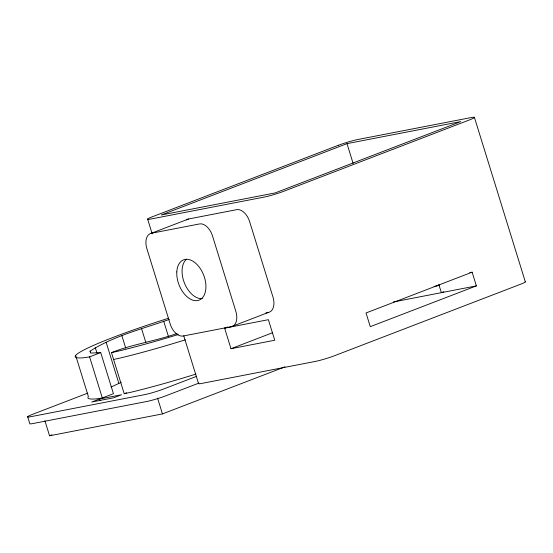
<?xml version="1.0" encoding="UTF-8"?>
<svg xmlns="http://www.w3.org/2000/svg" width="553" height="553" viewBox="0 0 553 553"><rect width="100%" height="100%" fill="white"/><g stroke="black" fill="none" stroke-linecap="round" stroke-linejoin="round"><path stroke-width="0.83" d="M90.547 352.814L90.042 351.169C114.077 335.775 142.584 328.911 169.273 319.427M111.07 387.059L121.204 382.344M347.001 143.635L161.31 214.979L275.076 192.949L460.773 121.598L347.001 143.635L353.111 163.384M151.377 233.262L188.518 218.995L236.649 209.67A14.392 8.827 69 0 1 249.645 221.677L272.968 297.023A14.392 8.827 69 0 1 268.454 312.417L231.32 326.685L183.181 336.01A14.392 8.827 69 0 1 170.193 324.003L146.87 248.656A14.392 8.827 69 0 1 151.377 233.262L199.509 223.944A14.392 8.827 69 0 1 212.504 235.944L235.827 311.291A14.392 8.827 69 0 1 231.32 326.685M168.575 318.238A107.953 9.221 -17.2 0 0 84.491 357.667L89.6 356.865L100.715 352.586L113.441 393.688L102.319 397.96L97.217 398.768A107.953 9.221 -17.2 0 1 88.39 396.549L75.664 355.455M195.935 374.091A107.953 9.221 -17.2 0 1 131.192 392.188L124.197 393.722L111.478 352.627C132.644 344.146 155.559 341.132 177.05 333.48M224.629 328.164L268.385 319.689L274.751 340.24L230.988 348.715L224.629 328.164L227.663 327.003M87.816 393.107L32.592 414.328A14.392 1.23 -17.2 0 0 30.733 416.706L144.499 394.676A14.392 1.23 -17.2 0 0 163.861 388.904L196.681 376.296M99.664 398.983L91.708 402.038L113.559 397.807L121.522 394.752L99.664 398.983L100.169 400.6M230.988 348.715L272.594 332.733M124.197 393.722L126.589 392.81M472.138 272.187L366.031 312.957L370.268 326.657L476.375 285.887L472.138 272.187L469.753 272.65M44.917 420.771L49.563 435.778L51.982 434.852M198.942 383.091L165.983 395.754A14.392 1.23 -17.2 0 1 146.621 401.526L32.848 423.557A14.392 1.23 -17.2 0 1 29.772 423.563L27.65 416.713M443.748 291.742L441.363 292.661L393.411 301.966M49.563 435.778L162.458 413.914L285.009 366.826M111.478 352.627L118.466 351.086A107.953 9.221 -17.2 0 0 178.273 334.517M113.6 359.478L120.589 357.936A107.953 9.221 -17.2 0 0 185.331 339.839M265.924 312.908L268.454 312.417M434.119 286.461L439.158 285.479M476.375 285.887L441.363 292.661L438.805 284.408M100.715 352.586L90.858 353.084L90.042 351.169M474.46 117.519L525.35 281.912M147.616 219.064L152.199 233.857M183.748 335.782L198.506 383.457A14.392 1.23 -17.2 0 0 201.582 383.45L315.355 361.42A14.392 1.23 -17.2 0 0 334.717 355.648L520.408 284.297A14.392 1.23 -17.2 0 0 525.226 281.615M163.688 321.162L168.52 336.777M141.54 328.6L145.868 342.57M157.57 398.119L162.458 413.914M121.902 335.775L125.718 348.107M106.114 342.21L118.833 383.305M95.247 347.457L97.024 353.215M89.6 356.865L102.319 397.96M202.322 298.592A21.588 13.244 69 0 1 184.467 283.143A21.588 13.244 69 0 1 186.548 259.177M186.396 219.9A14.392 8.827 69 0 1 188.518 218.995M338.249 145.328L152.559 216.679A14.392 1.23 -17.2 0 0 150.699 219.057L264.465 197.027A14.392 1.23 -17.2 0 0 283.827 191.255L469.525 119.904A14.392 1.23 -17.2 0 0 471.384 117.526L357.611 139.556A14.392 1.23 -17.2 0 0 338.249 145.328M176.801 271.903A21.588 13.244 69 0 0 197.711 300.528A21.588 13.244 69 0 0 199.536 267.5A21.588 13.244 69 0 0 176.801 271.903"/></g></svg>
